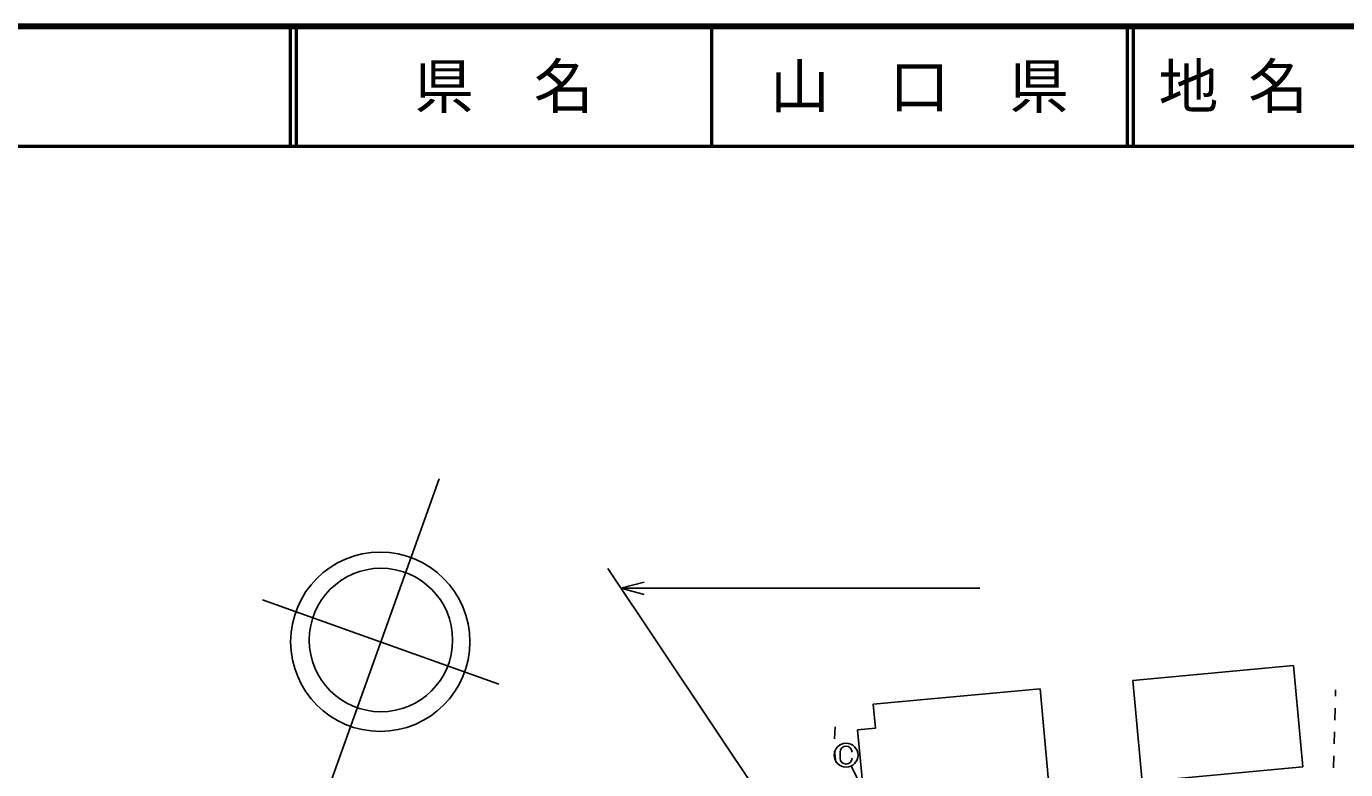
# Model space of a CAD drawing. Units: millimetres, scale not verified. Extents: x 40000 to 680000, y 20000 to 380000.
# Drawn here: x 275694 to 386021, y 317878 to 380000 of the extents above; entities that cross this region are included whole.
import ezdxf
from ezdxf.enums import TextEntityAlignment as Align

# ---------------------------------------------------------------- set-up
doc = ezdxf.new("R2010")
doc.units = ezdxf.units.MM
doc.header["$LTSCALE"] = 1000
for name, color, linetype, lineweight in [('S-BGD', 7, 'Continuous', 25), ('S-STR-STRC', 7, 'Continuous', 25), ('S-TTL', 2, 'Continuous', 140), ('S-TTL-LINE', 7, 'Continuous', 50)]:
    doc.layers.add(name, color=color, linetype=linetype, lineweight=lineweight)
doc.layers.add('S-TTL-TXT', color=7, linetype='Continuous')
doc.styles.add('ＭＳ ゴシック', font='')
doc.styles.get('ＭＳ ゴシック').set_extended_font_data('MS Gothic')

msp = doc.modelspace()

# ---------------------------------------------------------------- linework, layer by layer
at = {"layer": 'S-BGD'}
for p, q in [((310203, 342192), (299096, 311118)), ((315205, 325019), (295448, 332081)), ((368232, 325332), (381676, 326567)), ((382453, 318103), (381676, 326567)), ((360465, 324618), (346524, 323337)), ((361517, 313166), (360465, 324618)), ((369010, 316867), (368232, 325332)), ((385162, 324022), (385176, 324552)), ((346707, 321345), (346524, 323337)), ((385106, 322023), (385134, 323022)), ((343280, 320458), (343322, 321457)), ((346707, 321345), (345213, 321208)), ((346174, 310752), (345213, 321208)), ((385051, 320023), (385079, 321023)), ((343398, 318468), (343278, 319460)), ((384996, 318024), (385024, 319024)), ((369010, 316867), (382453, 318103))]:
    msp.add_line(p, q, dxfattribs=at)
for centre, radius in [((305287, 328565), 7493), ((305348, 328710), 5995)]:
    msp.add_circle(centre, radius, dxfattribs=at)
at = {"layer": 'S-STR-STRC'}
for p, q in [((347144, 300541), (324309, 334701)), ((327353, 333556), (325421, 333039)), ((325421, 333039), (355421, 333039)), ((325421, 333039), (327353, 332521)), ((343744, 319337), (343744, 318837)), ((350726, 305726), (344681, 318187))]:
    msp.add_line(p, q, dxfattribs=at)
msp.add_circle((344244, 319087), 1000, dxfattribs=at)
for centre, start, end in [((344244, 319337), 0, 180), ((344244, 318837), 180, 0)]:
    msp.add_arc(centre, 500, start, end, dxfattribs=at)
at = {"layer": 'S-TTL'}
msp.add_line((680000, 380000), (40000, 380000), dxfattribs=at)
at = {"layer": 'S-TTL-LINE'}
for p, q in [((297750, 380000), (297750, 370000)), ((298250, 380000), (298250, 370000)), ((333000, 380000), (333000, 370000)), ((367750, 380000), (367750, 370000)), ((368250, 380000), (368250, 370000)), ((40000, 370000), (680000, 370000))]:
    msp.add_line(p, q, dxfattribs=at)

# ---------------------------------------------------------------- texts
at = {"layer": 'S-TTL-TXT', "style": 'ＭＳ ゴシック'}
for s, p in [('県\u3000名', (315625, 375000)), ('山\u3000口\u3000県', (350375, 375000))]:
    msp.add_text(s, height=3666, dxfattribs=at).set_placement(p, align=Align.MIDDLE_CENTER)
msp.add_text('地 名', height=3666, dxfattribs=at).set_placement((370380, 375000), align=Align.MIDDLE_LEFT)

doc.saveas('drawing.dxf')
